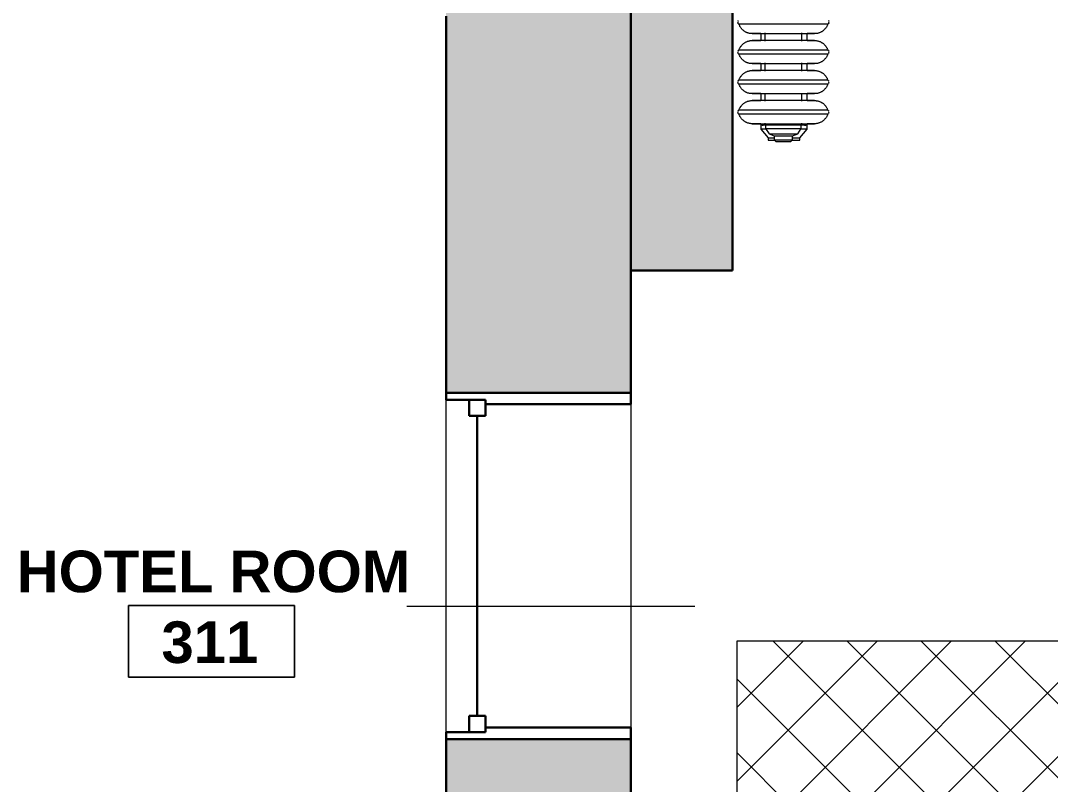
# Model space of a CAD drawing. Header units: inches. Extents: x -1176 to 1474, y -2632 to 978.
# Drawn here: x -1081.1 to -969.6, y 463.2 to 545.9 of the extents above; entities that cross this region are included whole.
import ezdxf

# ---------------------------------------------------------------- set-up
doc = ezdxf.new("R2010")
doc.units = ezdxf.units.IN
doc.header["$MEASUREMENT"] = 0
for name, color, linetype, lineweight in [('A-AREA-IDEN', 2, 'Continuous', 9), ('A-GENM', 13, 'Continuous', 18), ('A-GLAZ', 151, 'Continuous', 18), ('A-WALL', 113, 'Continuous', 18), ('A-WALL-PATT', 111, 'Continuous', 18), ('Q-CASE', 31, 'Continuous', 9)]:
    doc.layers.add(name, color=color, linetype=linetype, lineweight=lineweight)
doc.styles.add('Swis721 Lt BT_B', font='', dxfattribs={"height": 4.5})
doc.styles.get('Swis721 Lt BT_B').set_extended_font_data('Swis721 Lt BT', bold=True)

# ---------------------------------------------------------------- blocks, each defined once
blk = doc.blocks.new('Double Hung - side window 4_ X 4_6_-6972803-3rd Floor Construction')
at = {"layer": 'A-GLAZ', "color": 8, "lineweight": 30}
for p, q in [((-18.75, 10), (-18, 10)), ((-18, 5.75), (-18, 10)), ((18, 5.75), (18, 10)), ((18.75, 10), (18, 10)), ((-18, 7.5), (-18, 5.75)), ((-18, 7.5), (-16.25, 7.5)), ((-16.25, 7.5), (-16.25, 5.75)), ((16.25, 7.5), (16.25, 5.75)), ((18, 7.5), (16.25, 7.5)), ((18, 7.5), (18, 5.75)), ((-18, 5.75), (-16.25, 5.75)), ((-18, 5.75), (-17.5, 5.75)), ((-17.5, -10), (-17.5, 5.75)), ((-16.25, 6.625), (16.25, 6.625)), ((18, 5.75), (16.25, 5.75)), ((17.5, 5.75), (18, 5.75)), ((17.5, 5.75), (17.5, -10)), ((-17.5, -10), (-18.75, -10)), ((17.5, -10), (18.75, -10))]:
    blk.add_line(p, q, dxfattribs=at)
blk = doc.blocks.new('Desk69 - Desk-7130947-3rd Floor Construction')
at = {"layer": 'Q-CASE'}
h = blk.add_hatch(dxfattribs=at)
h.set_pattern_fill('FP_20', color=256, style=0, pattern_type=2)
h.set_pattern_definition([(45, (3208.772, -27.723), (-4.006467, 4.006467), []), (135, (3208.772, -27.723), (-4.006467, -4.006467), [])])
h.paths.add_polyline_path([(2205.18, 421.96), (2338.85, 421.96), (2338.85, 451.01), (2205.18, 451.01)], flags=0)
for p, q in [((2338.85, 451.01), (2205.18, 451.01)), ((2205.18, 451.01), (2205.18, 421.96))]:
    blk.add_line(p, q, dxfattribs=at)
blk = doc.blocks.new('Cast_Iron_Radiator_8182 - Cast_Iron_Radiator_8182-V37-3rd Floor Construction')
at = {"layer": 'A-GENM', "lineweight": 9}
for p, q in [((-5.94, 4.85), (-5.97, 4.81)), ((-5.97, 1), (-5.97, 4.81)), ((-5.75, 4.93), (-5.79, 4.93)), ((-5.71, 4.93), (-5.75, 4.93)), ((-5.53, 4.81), (-5.56, 4.85)), ((-5.53, 1), (-5.53, 4.81)), ((-2.69, 4.85), (-2.72, 4.81)), ((-2.72, 1), (-2.72, 4.81)), ((-2.5, 4.93), (-2.54, 4.93)), ((-2.46, 4.93), (-2.5, 4.93)), ((-2.28, 4.81), (-2.31, 4.85)), ((-2.28, 1), (-2.28, 4.81)), ((0.56, 4.85), (0.53, 4.81)), ((0.53, 1), (0.53, 4.81)), ((0.75, 4.93), (0.71, 4.93)), ((0.79, 4.93), (0.75, 4.93)), ((0.97, 4.81), (0.94, 4.85)), ((0.97, 1), (0.97, 4.81)), ((3.81, 4.85), (3.78, 4.81)), ((3.78, 1), (3.78, 4.81)), ((4, 4.93), (3.96, 4.93)), ((4.04, 4.93), (4, 4.93)), ((-7.58, 2.44), (-8.54, 1.63)), ((-7.18, 2.44), (-7.58, 2.44)), ((-7.58, 1.94), (-7.58, 2.44)), ((-7, 2.44), (-7.18, 2.44)), ((-7.18, 2.29), (-7.18, 2.44)), ((-7.18, 2.3), (-7.18, 2.19)), ((-3.75, 2.44), (-4.5, 2.44)), ((-0.5, 2.44), (-1.24, 2.44)), ((2.75, 2.44), (2, 2.44)), ((-8.54, 1.63), (-8.79, 1.63)), ((-8.79, 1.63), (-8.79, 0.98)), ((-8.54, 1.63), (-8.54, 1.03)), ((-8.09, 1.55), (-8.33, 0.99)), ((-7.54, 1.93), (-8.09, 1.55)), ((-8.09, 1.55), (-8.09, -1.55)), ((-7.18, 1.93), (-7.54, 1.93)), ((-7.54, 1.93), (-7.54, -1.93)), ((-7.18, 2.01), (-7.18, 2.19)), ((-6.93, 2), (-7.18, 2)), ((-7.18, -2), (-7.18, 2)), ((-3.68, 2), (-4.57, 2)), ((-0.43, 2), (-1.32, 2)), ((2.82, 2), (1.93, 2)), ((-8.75, 0.99), (-8.93, 0.82)), ((-8.93, 0.82), (-8.93, -0.82)), ((-8.33, 0.99), (-8.75, 0.99)), ((-8.75, 0.99), (-8.75, -0.99)), ((-8.33, 0.99), (-8.33, -0.99)), ((-7, 1), (-7, -1)), ((-5.97, -1), (-5.97, 1)), ((-5.53, -1), (-5.53, 1)), ((-4.5, -1), (-4.5, 1)), ((-3.75, 1), (-3.75, -1)), ((-2.72, -1), (-2.72, 1)), ((-2.28, -1), (-2.28, 1)), ((-1.25, -1), (-1.25, 1)), ((-0.5, 1), (-0.5, -1)), ((0.53, -1), (0.53, 1)), ((0.97, -1), (0.97, 1)), ((2, -1), (2, 1)), ((2.75, 1), (2.75, -1)), ((3.78, -1), (3.78, 1)), ((-8.93, -0.82), (-8.75, -0.99)), ((-8.79, -0.96), (-8.79, -1.77)), ((-8.75, -0.99), (-8.33, -0.99)), ((-8.54, -1.01), (-8.54, -1.77)), ((-8.33, -0.99), (-8.09, -1.55)), ((-5.97, -4.81), (-5.97, -1)), ((-5.53, -4.81), (-5.53, -1)), ((-2.72, -4.81), (-2.72, -1)), ((-2.28, -4.81), (-2.28, -1)), ((0.53, -4.81), (0.53, -1)), ((0.97, -4.81), (0.97, -1)), ((3.78, -4.81), (3.78, -1)), ((-8.79, -1.77), (-8.54, -1.77)), ((-8.54, -1.77), (-7.58, -2.57)), ((-8.09, -1.55), (-7.54, -1.93)), ((-7.58, -2.57), (-7.58, -1.92)), ((-7.54, -1.93), (-7.18, -1.93)), ((-7.18, -2), (-6.93, -2)), ((-7.18, -2.29), (-7.18, -2.02)), ((-4.57, -2), (-3.68, -2)), ((-1.32, -2), (-0.43, -2)), ((1.93, -2), (2.82, -2)), ((-7.58, -2.57), (-7.18, -2.57)), ((-7.18, -2.3), (-7.18, -2.45)), ((-7.18, -2.55), (-7.18, -2.44)), ((-7.18, -2.56), (-7.18, -2.57)), ((-7.18, -2.56), (-7, -2.56)), ((-4.5, -2.56), (-3.75, -2.56)), ((-1.24, -2.56), (-0.5, -2.56)), ((2, -2.56), (2.75, -2.56)), ((-5.97, -4.81), (-5.94, -4.85)), ((-5.79, -4.93), (-5.75, -4.93)), ((-5.75, -4.93), (-5.71, -4.93)), ((-5.56, -4.85), (-5.53, -4.81)), ((-2.72, -4.81), (-2.69, -4.85)), ((-2.54, -4.93), (-2.5, -4.93)), ((-2.5, -4.93), (-2.46, -4.93)), ((-2.31, -4.85), (-2.28, -4.81)), ((0.53, -4.81), (0.56, -4.85)), ((0.71, -4.93), (0.75, -4.93)), ((0.75, -4.93), (0.79, -4.93)), ((0.94, -4.85), (0.97, -4.81)), ((3.78, -4.81), (3.81, -4.85)), ((3.96, -4.93), (4, -4.93)), ((4, -4.93), (4.04, -4.93))]:
    blk.add_line(p, q, dxfattribs=at)
at = {"layer": 'A-GENM', "lineweight": 9, "flags": 128}
for points in [[(-7, 3.38), (-7, 3.44), (-7, 3.5), (-6.99, 3.56), (-6.98, 3.62), (-6.97, 3.68), (-6.96, 3.74), (-6.94, 3.8), (-6.93, 3.85), (-6.91, 3.91), (-6.88, 3.97), (-6.86, 4.02), (-6.83, 4.08), (-6.8, 4.13), (-6.77, 4.18), (-6.74, 4.23), (-6.71, 4.28), (-6.67, 4.33), (-6.63, 4.37), (-6.59, 4.42), (-6.55, 4.46), (-6.5, 4.5), (-6.46, 4.54), (-6.41, 4.58), (-6.36, 4.61), (-6.31, 4.65), (-6.26, 4.68), (-6.21, 4.71), (-6.16, 4.73), (-6.1, 4.76), (-6.05, 4.78), (-5.99, 4.8)], [(-5.94, 4.85), (-5.94, 4.85), (-5.93, 4.86), (-5.93, 4.87), (-5.92, 4.87), (-5.92, 4.88)], [(-5.91, 4.89), (-5.9, 4.89), (-5.9, 4.9), (-5.89, 4.9), (-5.88, 4.9)], [(-5.87, 4.91), (-5.87, 4.92), (-5.86, 4.92), (-5.85, 4.92), (-5.84, 4.92), (-5.84, 4.93)], [(-5.66, 4.93), (-5.65, 4.92), (-5.65, 4.92), (-5.64, 4.92), (-5.63, 4.91), (-5.63, 4.91)], [(-5.61, 4.9), (-5.61, 4.9), (-5.6, 4.9), (-5.6, 4.89), (-5.59, 4.89)], [(-5.58, 4.88), (-5.57, 4.87), (-5.57, 4.87), (-5.57, 4.86), (-5.56, 4.85), (-5.56, 4.85)], [(-5.53, 4.81), (-5.48, 4.79), (-5.42, 4.77), (-5.36, 4.74), (-5.31, 4.72), (-5.26, 4.69), (-5.21, 4.66), (-5.16, 4.62), (-5.11, 4.59), (-5.06, 4.55), (-5.01, 4.51), (-4.97, 4.47), (-4.93, 4.43), (-4.89, 4.39), (-4.85, 4.34), (-4.81, 4.3), (-4.77, 4.25), (-4.74, 4.2), (-4.71, 4.15), (-4.68, 4.1), (-4.65, 4.04), (-4.63, 3.99), (-4.6, 3.93), (-4.58, 3.88), (-4.56, 3.82), (-4.55, 3.76), (-4.53, 3.7), (-4.52, 3.64), (-4.51, 3.58), (-4.5, 3.52), (-4.5, 3.47), (-4.5, 3.41), (-4.5, 3.38)], [(-3.75, 3.38), (-3.75, 3.44), (-3.75, 3.5), (-3.74, 3.56), (-3.73, 3.62), (-3.72, 3.68), (-3.71, 3.74), (-3.69, 3.8), (-3.68, 3.85), (-3.66, 3.91), (-3.63, 3.97), (-3.61, 4.02), (-3.58, 4.08), (-3.55, 4.13), (-3.52, 4.18), (-3.49, 4.23), (-3.46, 4.28), (-3.42, 4.33), (-3.38, 4.37), (-3.34, 4.42), (-3.3, 4.46), (-3.25, 4.5), (-3.21, 4.54), (-3.16, 4.58), (-3.11, 4.61), (-3.06, 4.65), (-3.01, 4.68), (-2.96, 4.71), (-2.91, 4.73), (-2.85, 4.76), (-2.8, 4.78), (-2.74, 4.8)], [(-2.69, 4.85), (-2.69, 4.85), (-2.68, 4.86), (-2.68, 4.87), (-2.67, 4.87), (-2.67, 4.88)], [(-2.66, 4.89), (-2.65, 4.89), (-2.65, 4.9), (-2.64, 4.9), (-2.63, 4.9)], [(-2.62, 4.91), (-2.62, 4.92), (-2.61, 4.92), (-2.6, 4.92), (-2.59, 4.92), (-2.59, 4.93)], [(-2.41, 4.93), (-2.4, 4.92), (-2.4, 4.92), (-2.39, 4.92), (-2.38, 4.91), (-2.38, 4.91)], [(-2.36, 4.9), (-2.36, 4.9), (-2.35, 4.9), (-2.35, 4.89), (-2.34, 4.89)], [(-2.33, 4.88), (-2.32, 4.87), (-2.32, 4.87), (-2.32, 4.86), (-2.31, 4.85), (-2.31, 4.85)], [(-2.28, 4.81), (-2.23, 4.79), (-2.17, 4.77), (-2.11, 4.74), (-2.06, 4.72), (-2.01, 4.69), (-1.96, 4.66), (-1.91, 4.62), (-1.86, 4.59), (-1.81, 4.55), (-1.76, 4.51), (-1.72, 4.47), (-1.68, 4.43), (-1.64, 4.39), (-1.6, 4.34), (-1.56, 4.3), (-1.52, 4.25), (-1.49, 4.2), (-1.46, 4.15), (-1.43, 4.1), (-1.4, 4.04), (-1.38, 3.99), (-1.35, 3.93), (-1.33, 3.88), (-1.31, 3.82), (-1.3, 3.76), (-1.28, 3.7), (-1.27, 3.64), (-1.26, 3.58), (-1.25, 3.52), (-1.25, 3.47), (-1.25, 3.41), (-1.25, 3.38)], [(-0.5, 3.38), (-0.5, 3.44), (-0.5, 3.5), (-0.49, 3.56), (-0.48, 3.62), (-0.47, 3.68), (-0.46, 3.74), (-0.44, 3.8), (-0.43, 3.85), (-0.41, 3.91), (-0.38, 3.97), (-0.36, 4.02), (-0.33, 4.08), (-0.3, 4.13), (-0.27, 4.18), (-0.24, 4.23), (-0.21, 4.28), (-0.17, 4.33), (-0.13, 4.37), (-0.09, 4.42), (-0.05, 4.46), (0, 4.5), (0.04, 4.54), (0.09, 4.58), (0.14, 4.61), (0.19, 4.65), (0.24, 4.68), (0.29, 4.71), (0.34, 4.73), (0.4, 4.76), (0.45, 4.78), (0.51, 4.8)], [(0.56, 4.85), (0.56, 4.85), (0.57, 4.86), (0.57, 4.87), (0.58, 4.87), (0.58, 4.88)], [(0.59, 4.89), (0.6, 4.89), (0.6, 4.9), (0.61, 4.9), (0.62, 4.9)], [(0.63, 4.91), (0.63, 4.92), (0.64, 4.92), (0.65, 4.92), (0.66, 4.92), (0.66, 4.93)], [(0.84, 4.93), (0.85, 4.92), (0.85, 4.92), (0.86, 4.92), (0.87, 4.91), (0.87, 4.91)], [(0.89, 4.9), (0.89, 4.9), (0.9, 4.9), (0.9, 4.89), (0.91, 4.89)], [(0.92, 4.88), (0.93, 4.87), (0.93, 4.87), (0.93, 4.86), (0.94, 4.85), (0.94, 4.85)], [(0.97, 4.81), (1.02, 4.79), (1.08, 4.77), (1.14, 4.74), (1.19, 4.72), (1.24, 4.69), (1.29, 4.66), (1.34, 4.62), (1.39, 4.59), (1.44, 4.55), (1.49, 4.51), (1.53, 4.47), (1.57, 4.43), (1.61, 4.39), (1.65, 4.34), (1.69, 4.3), (1.73, 4.25), (1.76, 4.2), (1.79, 4.15), (1.82, 4.1), (1.85, 4.04), (1.87, 3.99), (1.9, 3.93), (1.92, 3.88), (1.94, 3.82), (1.95, 3.76), (1.97, 3.7), (1.98, 3.64), (1.99, 3.58), (2, 3.52), (2, 3.47), (2, 3.41), (2, 3.38)], [(2.75, 3.38), (2.75, 3.44), (2.75, 3.5), (2.76, 3.56), (2.77, 3.62), (2.78, 3.68), (2.79, 3.74), (2.81, 3.8), (2.82, 3.85), (2.84, 3.91), (2.87, 3.97), (2.89, 4.02), (2.92, 4.08), (2.95, 4.13), (2.98, 4.18), (3.01, 4.23), (3.04, 4.28), (3.08, 4.33), (3.12, 4.37), (3.16, 4.42), (3.2, 4.46), (3.25, 4.5), (3.29, 4.54), (3.34, 4.58), (3.39, 4.61), (3.44, 4.65), (3.49, 4.68), (3.54, 4.71), (3.59, 4.73), (3.65, 4.76), (3.7, 4.78), (3.76, 4.8)], [(3.81, 4.85), (3.81, 4.85), (3.82, 4.86), (3.82, 4.87), (3.83, 4.87), (3.83, 4.88)], [(3.84, 4.89), (3.85, 4.89), (3.85, 4.9), (3.86, 4.9), (3.87, 4.9)], [(3.88, 4.91), (3.88, 4.92), (3.89, 4.92), (3.9, 4.92), (3.91, 4.92), (3.91, 4.93)], [(4.09, 4.93), (4.1, 4.92), (4.1, 4.92), (4.11, 4.92), (4.12, 4.91), (4.12, 4.91)], [(4.14, 4.9), (4.14, 4.9), (4.15, 4.9), (4.15, 4.89), (4.16, 4.89)], [(-7, 2.44), (-7, 2.5), (-7, 2.57), (-7, 2.64), (-7, 2.71), (-7, 2.77), (-7, 2.84), (-7, 2.9), (-7, 2.95), (-7, 3.01), (-7, 3.06), (-7, 3.1), (-7, 3.15), (-7, 3.18), (-7, 3.22), (-7, 3.25), (-7, 3.28), (-7, 3.31), (-7, 3.33), (-7, 3.35), (-7, 3.36), (-7, 3.37), (-7, 3.38), (-7, 3.38), (-7, 3.38)], [(-7, 3.38), (-7, 3.38), (-7, 3.38), (-7, 3.37), (-7, 3.35), (-7, 3.34), (-7, 3.31), (-7, 3.29), (-7, 3.26), (-7, 3.23), (-7, 3.19), (-7, 3.16), (-7, 3.11), (-7, 3.07), (-7, 3.02), (-7, 2.97), (-7, 2.91), (-7, 2.85), (-7, 2.79), (-7, 2.73), (-7, 2.66), (-7, 2.59), (-7, 2.52), (-7, 2.44), (-7, 2.37), (-7, 2.29), (-7, 2.21), (-7, 2.12), (-7, 2.04), (-7, 1.95), (-7, 1.86), (-7, 1.77), (-7, 1.68), (-7, 1.59), (-7, 1.5), (-7, 1.41), (-7, 1.31), (-7, 1.22), (-7, 1.12), (-7, 1.03), (-7, 1)], [(-4.5, 3.38), (-4.5, 3.38), (-4.5, 3.38), (-4.5, 3.37), (-4.5, 3.35), (-4.5, 3.34), (-4.5, 3.31), (-4.5, 3.29), (-4.5, 3.26), (-4.5, 3.23), (-4.5, 3.19), (-4.5, 3.16), (-4.5, 3.11), (-4.5, 3.07), (-4.5, 3.02), (-4.5, 2.97), (-4.5, 2.91), (-4.5, 2.85), (-4.5, 2.79), (-4.5, 2.73), (-4.5, 2.66), (-4.5, 2.59), (-4.5, 2.52), (-4.5, 2.44)], [(-4.5, 1), (-4.5, 1.1), (-4.5, 1.19), (-4.5, 1.29), (-4.5, 1.38), (-4.5, 1.47), (-4.5, 1.57), (-4.5, 1.66), (-4.5, 1.75), (-4.5, 1.84), (-4.5, 1.93), (-4.5, 2.02), (-4.5, 2.1), (-4.5, 2.18), (-4.5, 2.27), (-4.5, 2.35), (-4.5, 2.42), (-4.5, 2.5), (-4.5, 2.57), (-4.5, 2.64), (-4.5, 2.71), (-4.5, 2.77), (-4.5, 2.84), (-4.5, 2.9), (-4.5, 2.95), (-4.5, 3.01), (-4.5, 3.06), (-4.5, 3.1), (-4.5, 3.15), (-4.5, 3.18), (-4.5, 3.22), (-4.5, 3.25), (-4.5, 3.28), (-4.5, 3.31), (-4.5, 3.33), (-4.5, 3.35), (-4.5, 3.36), (-4.5, 3.37), (-4.5, 3.38), (-4.5, 3.38), (-4.5, 3.38)], [(-3.75, 2.44), (-3.75, 2.5), (-3.75, 2.57), (-3.75, 2.64), (-3.75, 2.71), (-3.75, 2.77), (-3.75, 2.84), (-3.75, 2.9), (-3.75, 2.95), (-3.75, 3.01), (-3.75, 3.06), (-3.75, 3.1), (-3.75, 3.15), (-3.75, 3.18), (-3.75, 3.22), (-3.75, 3.25), (-3.75, 3.28), (-3.75, 3.31), (-3.75, 3.33), (-3.75, 3.35), (-3.75, 3.36), (-3.75, 3.37), (-3.75, 3.38), (-3.75, 3.38), (-3.75, 3.38)], [(-3.75, 3.38), (-3.75, 3.38), (-3.75, 3.38), (-3.75, 3.37), (-3.75, 3.35), (-3.75, 3.34), (-3.75, 3.31), (-3.75, 3.29), (-3.75, 3.26), (-3.75, 3.23), (-3.75, 3.19), (-3.75, 3.16), (-3.75, 3.11), (-3.75, 3.07), (-3.75, 3.02), (-3.75, 2.97), (-3.75, 2.91), (-3.75, 2.85), (-3.75, 2.79), (-3.75, 2.73), (-3.75, 2.66), (-3.75, 2.59), (-3.75, 2.52), (-3.75, 2.44), (-3.75, 2.37), (-3.75, 2.29), (-3.75, 2.21), (-3.75, 2.12), (-3.75, 2.04), (-3.75, 1.95), (-3.75, 1.86), (-3.75, 1.77), (-3.75, 1.68), (-3.75, 1.59), (-3.75, 1.5), (-3.75, 1.41), (-3.75, 1.31), (-3.75, 1.22), (-3.75, 1.12), (-3.75, 1.03), (-3.75, 1)], [(-1.25, 3.38), (-1.25, 3.38), (-1.25, 3.38), (-1.25, 3.37), (-1.25, 3.35), (-1.25, 3.34), (-1.25, 3.31), (-1.25, 3.29), (-1.25, 3.26), (-1.25, 3.23), (-1.25, 3.19), (-1.25, 3.16), (-1.25, 3.11), (-1.25, 3.07), (-1.25, 3.02), (-1.25, 2.97), (-1.25, 2.91), (-1.25, 2.85), (-1.25, 2.79), (-1.25, 2.73), (-1.25, 2.66), (-1.25, 2.59), (-1.25, 2.52), (-1.25, 2.44)], [(-1.25, 1), (-1.25, 1.1), (-1.25, 1.19), (-1.25, 1.29), (-1.25, 1.38), (-1.25, 1.47), (-1.25, 1.57), (-1.25, 1.66), (-1.25, 1.75), (-1.25, 1.84), (-1.25, 1.93), (-1.25, 2.02), (-1.25, 2.1), (-1.25, 2.18), (-1.25, 2.27), (-1.25, 2.35), (-1.25, 2.42), (-1.25, 2.5), (-1.25, 2.57), (-1.25, 2.64), (-1.25, 2.71), (-1.25, 2.77), (-1.25, 2.84), (-1.25, 2.9), (-1.25, 2.95), (-1.25, 3.01), (-1.25, 3.06), (-1.25, 3.1), (-1.25, 3.15), (-1.25, 3.18), (-1.25, 3.22), (-1.25, 3.25), (-1.25, 3.28), (-1.25, 3.31), (-1.25, 3.33), (-1.25, 3.35), (-1.25, 3.36), (-1.25, 3.37), (-1.25, 3.38), (-1.25, 3.38), (-1.25, 3.38)], [(-0.5, 2.44), (-0.5, 2.5), (-0.5, 2.57), (-0.5, 2.64), (-0.5, 2.71), (-0.5, 2.77), (-0.5, 2.84), (-0.5, 2.9), (-0.5, 2.95), (-0.5, 3.01), (-0.5, 3.06), (-0.5, 3.1), (-0.5, 3.15), (-0.5, 3.18), (-0.5, 3.22), (-0.5, 3.25), (-0.5, 3.28), (-0.5, 3.31), (-0.5, 3.33), (-0.5, 3.35), (-0.5, 3.36), (-0.5, 3.37), (-0.5, 3.38), (-0.5, 3.38), (-0.5, 3.38)], [(-0.5, 3.38), (-0.5, 3.38), (-0.5, 3.38), (-0.5, 3.37), (-0.5, 3.35), (-0.5, 3.34), (-0.5, 3.31), (-0.5, 3.29), (-0.5, 3.26), (-0.5, 3.23), (-0.5, 3.19), (-0.5, 3.16), (-0.5, 3.11), (-0.5, 3.07), (-0.5, 3.02), (-0.5, 2.97), (-0.5, 2.91), (-0.5, 2.85), (-0.5, 2.79), (-0.5, 2.73), (-0.5, 2.66), (-0.5, 2.59), (-0.5, 2.52), (-0.5, 2.44), (-0.5, 2.37), (-0.5, 2.29), (-0.5, 2.21), (-0.5, 2.12), (-0.5, 2.04), (-0.5, 1.95), (-0.5, 1.86), (-0.5, 1.77), (-0.5, 1.68), (-0.5, 1.59), (-0.5, 1.5), (-0.5, 1.41), (-0.5, 1.31), (-0.5, 1.22), (-0.5, 1.12), (-0.5, 1.03), (-0.5, 1)], [(2, 3.38), (2, 3.38), (2, 3.38), (2, 3.37), (2, 3.35), (2, 3.34), (2, 3.31), (2, 3.29), (2, 3.26), (2, 3.23), (2, 3.19), (2, 3.16), (2, 3.11), (2, 3.07), (2, 3.02), (2, 2.97), (2, 2.91), (2, 2.85), (2, 2.79), (2, 2.73), (2, 2.66), (2, 2.59), (2, 2.52), (2, 2.44)], [(2, 1), (2, 1.1), (2, 1.19), (2, 1.29), (2, 1.38), (2, 1.47), (2, 1.57), (2, 1.66), (2, 1.75), (2, 1.84), (2, 1.93), (2, 2.02), (2, 2.1), (2, 2.18), (2, 2.27), (2, 2.35), (2, 2.42), (2, 2.5), (2, 2.57), (2, 2.64), (2, 2.71), (2, 2.77), (2, 2.84), (2, 2.9), (2, 2.95), (2, 3.01), (2, 3.06), (2, 3.1), (2, 3.15), (2, 3.18), (2, 3.22), (2, 3.25), (2, 3.28), (2, 3.31), (2, 3.33), (2, 3.35), (2, 3.36), (2, 3.37), (2, 3.38), (2, 3.38), (2, 3.38)], [(2.75, 2.44), (2.75, 2.5), (2.75, 2.57), (2.75, 2.64), (2.75, 2.71), (2.75, 2.77), (2.75, 2.84), (2.75, 2.9), (2.75, 2.95), (2.75, 3.01), (2.75, 3.06), (2.75, 3.1), (2.75, 3.15), (2.75, 3.18), (2.75, 3.22), (2.75, 3.25), (2.75, 3.28), (2.75, 3.31), (2.75, 3.33), (2.75, 3.35), (2.75, 3.36), (2.75, 3.37), (2.75, 3.38), (2.75, 3.38), (2.75, 3.38)], [(2.75, 3.38), (2.75, 3.38), (2.75, 3.38), (2.75, 3.37), (2.75, 3.35), (2.75, 3.34), (2.75, 3.31), (2.75, 3.29), (2.75, 3.26), (2.75, 3.23), (2.75, 3.19), (2.75, 3.16), (2.75, 3.11), (2.75, 3.07), (2.75, 3.02), (2.75, 2.97), (2.75, 2.91), (2.75, 2.85), (2.75, 2.79), (2.75, 2.73), (2.75, 2.66), (2.75, 2.59), (2.75, 2.52), (2.75, 2.44), (2.75, 2.37), (2.75, 2.29), (2.75, 2.21), (2.75, 2.12), (2.75, 2.04), (2.75, 1.95), (2.75, 1.86), (2.75, 1.77), (2.75, 1.68), (2.75, 1.59), (2.75, 1.5), (2.75, 1.41), (2.75, 1.31), (2.75, 1.22), (2.75, 1.12), (2.75, 1.03), (2.75, 1)], [(-7, -1), (-7, -1.1), (-7, -1.19), (-7, -1.29), (-7, -1.38), (-7, -1.47), (-7, -1.57), (-7, -1.66), (-7, -1.75), (-7, -1.84), (-7, -1.93), (-7, -2.02), (-7, -2.1), (-7, -2.18), (-7, -2.27), (-7, -2.35), (-7, -2.42), (-7, -2.5), (-7, -2.57), (-7, -2.64), (-7, -2.71), (-7, -2.77), (-7, -2.84), (-7, -2.9), (-7, -2.95), (-7, -3.01), (-7, -3.06), (-7, -3.1), (-7, -3.15), (-7, -3.18), (-7, -3.22), (-7, -3.25), (-7, -3.28), (-7, -3.31), (-7, -3.33), (-7, -3.35), (-7, -3.36), (-7, -3.37), (-7, -3.38), (-7, -3.38), (-7, -3.38)], [(-4.5, -3.38), (-4.5, -3.38), (-4.5, -3.38), (-4.5, -3.37), (-4.5, -3.35), (-4.5, -3.34), (-4.5, -3.31), (-4.5, -3.29), (-4.5, -3.26), (-4.5, -3.23), (-4.5, -3.19), (-4.5, -3.16), (-4.5, -3.11), (-4.5, -3.07), (-4.5, -3.02), (-4.5, -2.97), (-4.5, -2.91), (-4.5, -2.85), (-4.5, -2.79), (-4.5, -2.73), (-4.5, -2.66), (-4.5, -2.59), (-4.5, -2.52), (-4.5, -2.44), (-4.5, -2.37), (-4.5, -2.29), (-4.5, -2.21), (-4.5, -2.12), (-4.5, -2.04), (-4.5, -1.95), (-4.5, -1.86), (-4.5, -1.77), (-4.5, -1.68), (-4.5, -1.59), (-4.5, -1.5), (-4.5, -1.41), (-4.5, -1.31), (-4.5, -1.22), (-4.5, -1.12), (-4.5, -1.03), (-4.5, -1)], [(-3.75, -1), (-3.75, -1.1), (-3.75, -1.19), (-3.75, -1.29), (-3.75, -1.38), (-3.75, -1.47), (-3.75, -1.57), (-3.75, -1.66), (-3.75, -1.75), (-3.75, -1.84), (-3.75, -1.93), (-3.75, -2.02), (-3.75, -2.1), (-3.75, -2.18), (-3.75, -2.27), (-3.75, -2.35), (-3.75, -2.42), (-3.75, -2.5), (-3.75, -2.57), (-3.75, -2.64), (-3.75, -2.71), (-3.75, -2.77), (-3.75, -2.84), (-3.75, -2.9), (-3.75, -2.95), (-3.75, -3.01), (-3.75, -3.06), (-3.75, -3.1), (-3.75, -3.15), (-3.75, -3.18), (-3.75, -3.22), (-3.75, -3.25), (-3.75, -3.28), (-3.75, -3.31), (-3.75, -3.33), (-3.75, -3.35), (-3.75, -3.36), (-3.75, -3.37), (-3.75, -3.38), (-3.75, -3.38), (-3.75, -3.38)], [(-1.25, -3.38), (-1.25, -3.38), (-1.25, -3.38), (-1.25, -3.37), (-1.25, -3.35), (-1.25, -3.34), (-1.25, -3.31), (-1.25, -3.29), (-1.25, -3.26), (-1.25, -3.23), (-1.25, -3.19), (-1.25, -3.16), (-1.25, -3.11), (-1.25, -3.07), (-1.25, -3.02), (-1.25, -2.97), (-1.25, -2.91), (-1.25, -2.85), (-1.25, -2.79), (-1.25, -2.73), (-1.25, -2.66), (-1.25, -2.59), (-1.25, -2.52), (-1.25, -2.44), (-1.25, -2.37), (-1.25, -2.29), (-1.25, -2.21), (-1.25, -2.12), (-1.25, -2.04), (-1.25, -1.95), (-1.25, -1.86), (-1.25, -1.77), (-1.25, -1.68), (-1.25, -1.59), (-1.25, -1.5), (-1.25, -1.41), (-1.25, -1.31), (-1.25, -1.22), (-1.25, -1.12), (-1.25, -1.03), (-1.25, -1)], [(-0.5, -1), (-0.5, -1.1), (-0.5, -1.19), (-0.5, -1.29), (-0.5, -1.38), (-0.5, -1.47), (-0.5, -1.57), (-0.5, -1.66), (-0.5, -1.75), (-0.5, -1.84), (-0.5, -1.93), (-0.5, -2.02), (-0.5, -2.1), (-0.5, -2.18), (-0.5, -2.27), (-0.5, -2.35), (-0.5, -2.42), (-0.5, -2.5), (-0.5, -2.57), (-0.5, -2.64), (-0.5, -2.71), (-0.5, -2.77), (-0.5, -2.84), (-0.5, -2.9), (-0.5, -2.95), (-0.5, -3.01), (-0.5, -3.06), (-0.5, -3.1), (-0.5, -3.15), (-0.5, -3.18), (-0.5, -3.22), (-0.5, -3.25), (-0.5, -3.28), (-0.5, -3.31), (-0.5, -3.33), (-0.5, -3.35), (-0.5, -3.36), (-0.5, -3.37), (-0.5, -3.38), (-0.5, -3.38), (-0.5, -3.38)], [(2, -3.38), (2, -3.38), (2, -3.38), (2, -3.37), (2, -3.35), (2, -3.34), (2, -3.31), (2, -3.29), (2, -3.26), (2, -3.23), (2, -3.19), (2, -3.16), (2, -3.11), (2, -3.07), (2, -3.02), (2, -2.97), (2, -2.91), (2, -2.85), (2, -2.79), (2, -2.73), (2, -2.66), (2, -2.59), (2, -2.52), (2, -2.44), (2, -2.37), (2, -2.29), (2, -2.21), (2, -2.12), (2, -2.04), (2, -1.95), (2, -1.86), (2, -1.77), (2, -1.68), (2, -1.59), (2, -1.5), (2, -1.41), (2, -1.31), (2, -1.22), (2, -1.12), (2, -1.03), (2, -1)], [(2.75, -1), (2.75, -1.1), (2.75, -1.19), (2.75, -1.29), (2.75, -1.38), (2.75, -1.47), (2.75, -1.57), (2.75, -1.66), (2.75, -1.75), (2.75, -1.84), (2.75, -1.93), (2.75, -2.02), (2.75, -2.1), (2.75, -2.18), (2.75, -2.27), (2.75, -2.35), (2.75, -2.42), (2.75, -2.5), (2.75, -2.57), (2.75, -2.64), (2.75, -2.71), (2.75, -2.77), (2.75, -2.84), (2.75, -2.9), (2.75, -2.95), (2.75, -3.01), (2.75, -3.06), (2.75, -3.1), (2.75, -3.15), (2.75, -3.18), (2.75, -3.22), (2.75, -3.25), (2.75, -3.28), (2.75, -3.31), (2.75, -3.33), (2.75, -3.35), (2.75, -3.36), (2.75, -3.37), (2.75, -3.38), (2.75, -3.38), (2.75, -3.38)], [(-7, -3.38), (-7, -3.38), (-7, -3.38), (-7, -3.37), (-7, -3.35), (-7, -3.34), (-7, -3.31), (-7, -3.29), (-7, -3.26), (-7, -3.23), (-7, -3.19), (-7, -3.16), (-7, -3.11), (-7, -3.07), (-7, -3.02), (-7, -2.97), (-7, -2.91), (-7, -2.85), (-7, -2.79), (-7, -2.73), (-7, -2.66), (-7, -2.59), (-7, -2.56)], [(-4.5, -2.57), (-4.5, -2.64), (-4.5, -2.71), (-4.5, -2.77), (-4.5, -2.84), (-4.5, -2.9), (-4.5, -2.95), (-4.5, -3.01), (-4.5, -3.06), (-4.5, -3.1), (-4.5, -3.15), (-4.5, -3.18), (-4.5, -3.22), (-4.5, -3.25), (-4.5, -3.28), (-4.5, -3.31), (-4.5, -3.33), (-4.5, -3.35), (-4.5, -3.36), (-4.5, -3.37), (-4.5, -3.38), (-4.5, -3.38), (-4.5, -3.38)], [(-3.75, -3.38), (-3.75, -3.38), (-3.75, -3.38), (-3.75, -3.37), (-3.75, -3.35), (-3.75, -3.34), (-3.75, -3.31), (-3.75, -3.29), (-3.75, -3.26), (-3.75, -3.23), (-3.75, -3.19), (-3.75, -3.16), (-3.75, -3.11), (-3.75, -3.07), (-3.75, -3.02), (-3.75, -2.97), (-3.75, -2.91), (-3.75, -2.85), (-3.75, -2.79), (-3.75, -2.73), (-3.75, -2.66), (-3.75, -2.59), (-3.75, -2.56)], [(-1.25, -2.57), (-1.25, -2.64), (-1.25, -2.71), (-1.25, -2.77), (-1.25, -2.84), (-1.25, -2.9), (-1.25, -2.95), (-1.25, -3.01), (-1.25, -3.06), (-1.25, -3.1), (-1.25, -3.15), (-1.25, -3.18), (-1.25, -3.22), (-1.25, -3.25), (-1.25, -3.28), (-1.25, -3.31), (-1.25, -3.33), (-1.25, -3.35), (-1.25, -3.36), (-1.25, -3.37), (-1.25, -3.38), (-1.25, -3.38), (-1.25, -3.38)], [(-0.5, -3.38), (-0.5, -3.38), (-0.5, -3.38), (-0.5, -3.37), (-0.5, -3.35), (-0.5, -3.34), (-0.5, -3.31), (-0.5, -3.29), (-0.5, -3.26), (-0.5, -3.23), (-0.5, -3.19), (-0.5, -3.16), (-0.5, -3.11), (-0.5, -3.07), (-0.5, -3.02), (-0.5, -2.97), (-0.5, -2.91), (-0.5, -2.85), (-0.5, -2.79), (-0.5, -2.73), (-0.5, -2.66), (-0.5, -2.59), (-0.5, -2.56)], [(2, -2.57), (2, -2.64), (2, -2.71), (2, -2.77), (2, -2.84), (2, -2.9), (2, -2.95), (2, -3.01), (2, -3.06), (2, -3.1), (2, -3.15), (2, -3.18), (2, -3.22), (2, -3.25), (2, -3.28), (2, -3.31), (2, -3.33), (2, -3.35), (2, -3.36), (2, -3.37), (2, -3.38), (2, -3.38), (2, -3.38)], [(2.75, -3.38), (2.75, -3.38), (2.75, -3.38), (2.75, -3.37), (2.75, -3.35), (2.75, -3.34), (2.75, -3.31), (2.75, -3.29), (2.75, -3.26), (2.75, -3.23), (2.75, -3.19), (2.75, -3.16), (2.75, -3.11), (2.75, -3.07), (2.75, -3.02), (2.75, -2.97), (2.75, -2.91), (2.75, -2.85), (2.75, -2.79), (2.75, -2.73), (2.75, -2.66), (2.75, -2.59), (2.75, -2.56)], [(-5.97, -4.81), (-6.02, -4.79), (-6.08, -4.77), (-6.14, -4.74), (-6.19, -4.72), (-6.24, -4.69), (-6.29, -4.66), (-6.34, -4.62), (-6.39, -4.59), (-6.44, -4.55), (-6.49, -4.51), (-6.53, -4.47), (-6.57, -4.43), (-6.61, -4.39), (-6.65, -4.34), (-6.69, -4.3), (-6.73, -4.25), (-6.76, -4.2), (-6.79, -4.15), (-6.82, -4.1), (-6.85, -4.04), (-6.87, -3.99), (-6.9, -3.93), (-6.92, -3.88), (-6.94, -3.82), (-6.95, -3.76), (-6.97, -3.7), (-6.98, -3.64), (-6.99, -3.58), (-7, -3.52), (-7, -3.47), (-7, -3.41), (-7, -3.38)], [(-4.5, -3.38), (-4.5, -3.44), (-4.5, -3.5), (-4.51, -3.56), (-4.52, -3.62), (-4.53, -3.68), (-4.54, -3.74), (-4.56, -3.8), (-4.57, -3.85), (-4.59, -3.91), (-4.62, -3.97), (-4.64, -4.02), (-4.67, -4.08), (-4.7, -4.13), (-4.73, -4.18), (-4.76, -4.23), (-4.79, -4.28), (-4.83, -4.33), (-4.87, -4.37), (-4.91, -4.42), (-4.95, -4.46), (-5, -4.5), (-5.04, -4.54), (-5.09, -4.58), (-5.14, -4.61), (-5.19, -4.65), (-5.24, -4.68), (-5.29, -4.71), (-5.34, -4.73), (-5.4, -4.76), (-5.45, -4.78), (-5.51, -4.8)], [(-2.72, -4.81), (-2.77, -4.79), (-2.83, -4.77), (-2.89, -4.74), (-2.94, -4.72), (-2.99, -4.69), (-3.04, -4.66), (-3.09, -4.62), (-3.14, -4.59), (-3.19, -4.55), (-3.24, -4.51), (-3.28, -4.47), (-3.32, -4.43), (-3.36, -4.39), (-3.4, -4.34), (-3.44, -4.3), (-3.48, -4.25), (-3.51, -4.2), (-3.54, -4.15), (-3.57, -4.1), (-3.6, -4.04), (-3.62, -3.99), (-3.65, -3.93), (-3.67, -3.88), (-3.69, -3.82), (-3.7, -3.76), (-3.72, -3.7), (-3.73, -3.64), (-3.74, -3.58), (-3.75, -3.52), (-3.75, -3.47), (-3.75, -3.41), (-3.75, -3.38)], [(-1.25, -3.38), (-1.25, -3.44), (-1.25, -3.5), (-1.26, -3.56), (-1.27, -3.62), (-1.28, -3.68), (-1.29, -3.74), (-1.31, -3.8), (-1.32, -3.85), (-1.34, -3.91), (-1.37, -3.97), (-1.39, -4.02), (-1.42, -4.08), (-1.45, -4.13), (-1.48, -4.18), (-1.51, -4.23), (-1.54, -4.28), (-1.58, -4.33), (-1.62, -4.37), (-1.66, -4.42), (-1.7, -4.46), (-1.75, -4.5), (-1.79, -4.54), (-1.84, -4.58), (-1.89, -4.61), (-1.94, -4.65), (-1.99, -4.68), (-2.04, -4.71), (-2.09, -4.73), (-2.15, -4.76), (-2.2, -4.78), (-2.26, -4.8)], [(0.53, -4.81), (0.48, -4.79), (0.42, -4.77), (0.36, -4.74), (0.31, -4.72), (0.26, -4.69), (0.21, -4.66), (0.16, -4.62), (0.11, -4.59), (0.06, -4.55), (0.01, -4.51), (-0.03, -4.47), (-0.07, -4.43), (-0.11, -4.39), (-0.15, -4.34), (-0.19, -4.3), (-0.23, -4.25), (-0.26, -4.2), (-0.29, -4.15), (-0.32, -4.1), (-0.35, -4.04), (-0.37, -3.99), (-0.4, -3.93), (-0.42, -3.88), (-0.44, -3.82), (-0.45, -3.76), (-0.47, -3.7), (-0.48, -3.64), (-0.49, -3.58), (-0.5, -3.52), (-0.5, -3.47), (-0.5, -3.41), (-0.5, -3.38)], [(2, -3.38), (2, -3.44), (2, -3.5), (1.99, -3.56), (1.98, -3.62), (1.97, -3.68), (1.96, -3.74), (1.94, -3.8), (1.93, -3.85), (1.91, -3.91), (1.88, -3.97), (1.86, -4.02), (1.83, -4.08), (1.8, -4.13), (1.77, -4.18), (1.74, -4.23), (1.71, -4.28), (1.67, -4.33), (1.63, -4.37), (1.59, -4.42), (1.55, -4.46), (1.5, -4.5), (1.46, -4.54), (1.41, -4.58), (1.36, -4.61), (1.31, -4.65), (1.26, -4.68), (1.21, -4.71), (1.16, -4.73), (1.1, -4.76), (1.05, -4.78), (0.99, -4.8)], [(3.78, -4.81), (3.73, -4.79), (3.67, -4.77), (3.61, -4.74), (3.56, -4.72), (3.51, -4.69), (3.46, -4.66), (3.41, -4.62), (3.36, -4.59), (3.31, -4.55), (3.26, -4.51), (3.22, -4.47), (3.18, -4.43), (3.14, -4.39), (3.1, -4.34), (3.06, -4.3), (3.02, -4.25), (2.99, -4.2), (2.96, -4.15), (2.93, -4.1), (2.9, -4.04), (2.88, -3.99), (2.85, -3.93), (2.83, -3.88), (2.81, -3.82), (2.8, -3.76), (2.78, -3.7), (2.77, -3.64), (2.76, -3.58), (2.75, -3.52), (2.75, -3.47), (2.75, -3.41), (2.75, -3.38)], [(-5.92, -4.88), (-5.93, -4.87), (-5.93, -4.87), (-5.93, -4.86), (-5.94, -4.85), (-5.94, -4.85)], [(-5.89, -4.9), (-5.89, -4.9), (-5.9, -4.9), (-5.9, -4.89), (-5.91, -4.89)], [(-5.84, -4.93), (-5.85, -4.92), (-5.85, -4.92), (-5.86, -4.92), (-5.87, -4.91), (-5.87, -4.91)], [(-5.63, -4.91), (-5.63, -4.92), (-5.64, -4.92), (-5.65, -4.92), (-5.66, -4.92), (-5.66, -4.93)], [(-5.59, -4.89), (-5.6, -4.89), (-5.6, -4.9), (-5.61, -4.9), (-5.62, -4.9)], [(-5.56, -4.85), (-5.56, -4.85), (-5.57, -4.86), (-5.57, -4.87), (-5.58, -4.87), (-5.58, -4.88)], [(-2.67, -4.88), (-2.68, -4.87), (-2.68, -4.87), (-2.68, -4.86), (-2.69, -4.85), (-2.69, -4.85)], [(-2.64, -4.9), (-2.64, -4.9), (-2.65, -4.9), (-2.65, -4.89), (-2.66, -4.89)], [(-2.59, -4.93), (-2.6, -4.92), (-2.6, -4.92), (-2.61, -4.92), (-2.62, -4.91), (-2.62, -4.91)], [(-2.38, -4.91), (-2.38, -4.92), (-2.39, -4.92), (-2.4, -4.92), (-2.41, -4.92), (-2.41, -4.93)], [(-2.34, -4.89), (-2.35, -4.89), (-2.35, -4.9), (-2.36, -4.9), (-2.37, -4.9)], [(-2.31, -4.85), (-2.31, -4.85), (-2.32, -4.86), (-2.32, -4.87), (-2.33, -4.87), (-2.33, -4.88)], [(0.58, -4.88), (0.57, -4.87), (0.57, -4.87), (0.57, -4.86), (0.56, -4.85), (0.56, -4.85)], [(0.61, -4.9), (0.61, -4.9), (0.6, -4.9), (0.6, -4.89), (0.59, -4.89)], [(0.66, -4.93), (0.65, -4.92), (0.65, -4.92), (0.64, -4.92), (0.63, -4.91), (0.63, -4.91)], [(0.87, -4.91), (0.87, -4.92), (0.86, -4.92), (0.85, -4.92), (0.84, -4.92), (0.84, -4.93)], [(0.91, -4.89), (0.9, -4.89), (0.9, -4.9), (0.89, -4.9), (0.88, -4.9)], [(0.94, -4.85), (0.94, -4.85), (0.93, -4.86), (0.93, -4.87), (0.92, -4.87), (0.92, -4.88)], [(3.83, -4.88), (3.82, -4.87), (3.82, -4.87), (3.82, -4.86), (3.81, -4.85), (3.81, -4.85)], [(3.86, -4.9), (3.86, -4.9), (3.85, -4.9), (3.85, -4.89), (3.84, -4.89)], [(3.91, -4.93), (3.9, -4.92), (3.9, -4.92), (3.89, -4.92), (3.88, -4.91), (3.88, -4.91)], [(4.12, -4.91), (4.12, -4.92), (4.11, -4.92), (4.1, -4.92), (4.09, -4.92), (4.09, -4.93)], [(4.16, -4.89), (4.15, -4.89), (4.15, -4.9), (4.14, -4.9), (4.13, -4.9)]]:
    blk.add_lwpolyline(points, dxfattribs=at)
blk = doc.blocks.new('Room Tag - Room Name and Number-3379422-3rd Floor Construction')
at = {"layer": 'A-AREA-IDEN'}
for p, q in [((-0.1881, -0.1636), (-0.1881, -0.0018)), ((-0.1881, -0.0018), (0.1869, -0.0018)), ((0.1869, -0.0018), (-0.1881, -0.0018)), ((-0.1881, -0.0018), (-0.1881, -0.1636)), ((0.1869, -0.0018), (0.1869, -0.1636)), ((0.1869, -0.1636), (0.1869, -0.0018)), ((0.1869, -0.1636), (-0.1881, -0.1636)), ((-0.1881, -0.1636), (0.1869, -0.1636))]:
    blk.add_line(p, q, dxfattribs=at)

msp = doc.modelspace()

# ---------------------------------------------------------------- hatches: boundary and pattern name
at = {"layer": 'A-WALL-PATT', "lineweight": 9}
h = msp.add_hatch(color=7, dxfattribs=at)
h.paths.add_polyline_path([(-1022.95, 16.25), (-1015.06, 16.25), (-1015.06, 96), (-1035.06, 96), (-1035.06, 16.25)], flags=0)
h.paths.add_polyline_path([(-1015.06, 133.5), (-1015.06, 216), (-1035.06, 216), (-1035.06, 133.5)], flags=0)
h.paths.add_polyline_path([(-1015.06, 253.5), (-1015.06, 342), (-1035.06, 342), (-1035.06, 253.5), (-1022.95, 253.5)], flags=0)
h.paths.add_polyline_path([(-1015.06, 379.5), (-1015.06, 468.12), (-1035.06, 468.12), (-1035.06, 379.5)], flags=0)
h.paths.add_polyline_path([(-1015.06, 505.62), (-1015.06, 604.37), (-1035.06, 604.37), (-1035.06, 505.62)], flags=0)
h.paths.add_polyline_path([(-1035.06, 641.87), (-1015.06, 641.87), (-1015.06, 729.87), (-1035.06, 729.87), (-1035.06, 694.53)], flags=0)
h.paths.add_polyline_path([(-1035.06, 767.37), (-1015.06, 767.37), (-1015.06, 789.87), (-1035.06, 789.87), (-1035.06, 786.65)], flags=0)
msp.add_hatch(color=7, dxfattribs=at).paths.add_polyline_path([(-1004.26, 518.87), (-1004.06, 518.87), (-1004.06, 602.97), (-1015.06, 602.97), (-1015.06, 518.87)], flags=0)

# ---------------------------------------------------------------- linework, layer by layer
at = {"layer": 'A-AREA-IDEN'}
msp.add_line((-1008.13, 482.48), (-1039.3, 482.48), dxfattribs=at)
at = {"layer": 'A-WALL', "color": 8, "lineweight": 30}
for p, q in [((-1015.06, 505.62), (-1015.06, 604.37)), ((-1004.06, 518.87), (-1004.06, 602.97)), ((-1035.06, 546.41), (-1035.06, 505.62)), ((-1015.06, 518.87), (-1004.06, 518.87)), ((-1035.06, 505.62), (-1015.06, 505.62)), ((-1035.06, 468.12), (-1035.06, 379.5)), ((-1015.06, 468.12), (-1035.06, 468.12)), ((-1015.06, 379.5), (-1015.06, 468.12))]:
    msp.add_line(p, q, dxfattribs=at)
at = {"layer": 'A-WALL', "lineweight": 9}
for p, q in [((-1035.06, 468.12), (-1035.06, 505.62)), ((-1015.06, 505.62), (-1015.06, 468.12))]:
    msp.add_line(p, q, dxfattribs=at)

# ---------------------------------------------------------------- block references
at = {"layer": 'A-AREA-IDEN', "xscale": 47.99999999999997, "yscale": 47.99999999999997, "zscale": 47.99999999999997}
msp.add_blockref('Room Tag - Room Name and Number-3379422-3rd Floor Construction', (-1060.43, 482.67), dxfattribs=at)
at = {"layer": 'A-GENM', "lineweight": 9, "rotation": 89.99999999999933}
msp.add_blockref('Cast_Iron_Radiator_8182 - Cast_Iron_Radiator_8182-V37-3rd Floor Construction', (-998.54, 541.76), dxfattribs=at)
at = {"layer": 'A-GLAZ', "rotation": 89.99999999999991}
msp.add_blockref('Double Hung - side window 4_ X 4_6_-6972803-3rd Floor Construction', (-1025.06, 486.87), dxfattribs=at)
at = {"layer": 'Q-CASE'}
msp.add_blockref('Desk69 - Desk-7130947-3rd Floor Construction', (-3208.77, 27.72), dxfattribs=at)

# ---------------------------------------------------------------- texts
at = {"layer": 'A-AREA-IDEN', "char_height": 4.5, "attachment_point": 1, "style": 'Swis721 Lt BT_B'}
for s, insert, width in [('HOTEL ROOM', (-1081.55, 488.52), 51.0555), ('311', (-1065.88, 480.86), 12.726)]:
    msp.add_mtext(s, dxfattribs=dict(at, insert=insert, width=width))

doc.saveas('drawing.dxf')
